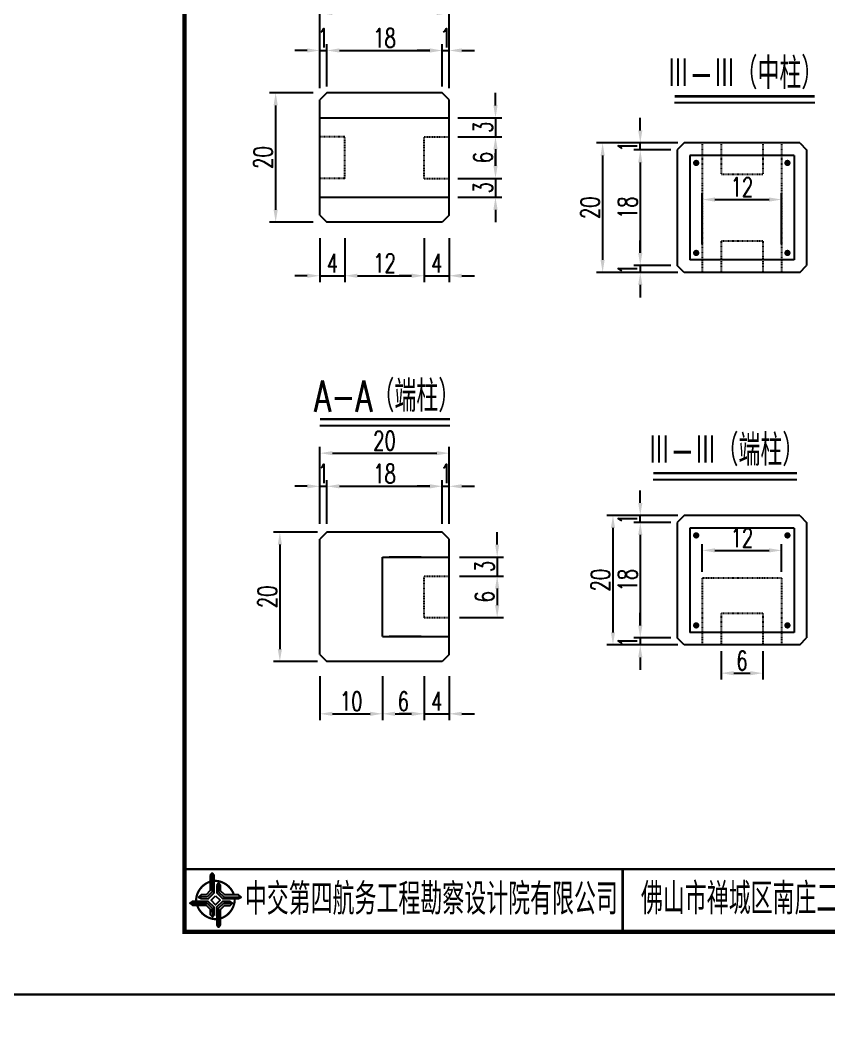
# Model space of a CAD drawing. Header units: millimetres. Extents: x -51 to 12129, y -1309 to -715.
# Drawn here: x 8773.5 to 8902.5, y -1016.5 to -856.3 of the extents above; entities that cross this region are included whole.
import ezdxf
from ezdxf.enums import TextEntityAlignment as Align

# ---------------------------------------------------------------- set-up
doc = ezdxf.new("R2010")
doc.units = ezdxf.units.MM
doc.header["$LTSCALE"] = 0.25
doc.linetypes.add('DASHED2', pattern=[0.375, 0.25, -0.125])
for name, color, linetype in [('10', 1, 'Continuous'), ('图框', 7, 'Continuous'), ('文字', 7, 'Continuous'), ('标注', 4, 'Continuous'), ('钢筋', 6, 'Continuous')]:
    doc.layers.add(name, color=color, linetype=linetype)
doc.styles.get("Standard").update_dxf_attribs({"font": 'simplex1.shx', "width": 0.7, "bigfont": 'hztxt.shx'})
doc.dimstyles.new('比例：1：10', dxfattribs={"dimscale": 0, "dimtxt": 3, "dimasz": 2, "dimexe": 1, "dimexo": 1, "dimgap": 0.5, "dimtad": 1, "dimdec": 1, "dimzin": 9, "dimdsep": 46, "dimtxsty": 'Standard', "dimcen": 0.5, "dimclrd": 256, "dimclre": 256, "dimclrt": 256, "dimadec": 1, "dimazin": 2, "dimtfac": 1, "dimtdec": 1, "dimtix": 1, "dimtmove": 2, "dimatfit": 3, "dimfxl": 0, "dimtolj": 1, "dimtzin": 0, "dimlwd": -1, "dimlwe": -1, "dimarcsym": 0})

# ---------------------------------------------------------------- blocks, each defined once
blk = doc.blocks.new('*D627')
at = {"layer": 'Defpoints', "color": 0}
for p in [(9053.04, -788.21), (8388.88, -870.21), (9037.91, -870.21)]:
    blk.add_point(p, dxfattribs=at)
at = {"layer": '标注'}
for p, q in [((9043.91, -788.21), (9036.91, -788.21)), ((9037.91, -790.21), (9037.91, -868.21)), ((9031.91, -870.21), (9038.91, -870.21))]:
    blk.add_line(p, q, dxfattribs=at)
for points in [[(9037.58, -790.21), (9038.24, -790.21), (9037.91, -788.21)], [(9037.58, -868.21), (9038.24, -868.21), (9037.91, -870.21)]]:
    blk.add_solid(points, dxfattribs=at)
at = {"layer": '标注', "insert": (9035.91, -829.21), "char_height": 3, "attachment_point": 5, "rotation": 90}
blk.add_mtext('\\A1;82', dxfattribs=at)
blk = doc.blocks.new('*D628')
at = {"layer": 'Defpoints', "color": 0}
for p in [(9053.04, -870.21), (8388.88, -888.21), (9037.91, -888.21)]:
    blk.add_point(p, dxfattribs=at)
at = {"layer": '标注'}
for p, q in [((9043.91, -870.21), (9036.91, -870.21)), ((9037.91, -872.21), (9037.91, -886.21)), ((9031.91, -888.21), (9038.91, -888.21))]:
    blk.add_line(p, q, dxfattribs=at)
for points in [[(9037.58, -872.21), (9038.24, -872.21), (9037.91, -870.21)], [(9037.58, -886.21), (9038.24, -886.21), (9037.91, -888.21)]]:
    blk.add_solid(points, dxfattribs=at)
at = {"layer": '标注', "insert": (9035.91, -879.21), "char_height": 3, "attachment_point": 5, "rotation": 90}
blk.add_mtext('\\A1;18', dxfattribs=at)
blk = doc.blocks.new('*D635')
at = {"layer": 'Defpoints', "color": 0}
for p in [(9119.88, -912.96), (8455.72, -914.96), (9138.76, -914.96)]:
    blk.add_point(p, dxfattribs=at)
at = {"layer": '标注'}
for p, q in [((9138.76, -910.96), (9138.76, -908.96)), ((9132.76, -912.96), (9139.76, -912.96)), ((9138.76, -912.96), (9138.76, -914.96)), ((9132.76, -914.96), (9139.76, -914.96)), ((9138.76, -916.96), (9138.76, -918.96))]:
    blk.add_line(p, q, dxfattribs=at)
for points in [[(9138.42, -910.96), (9139.09, -910.96), (9138.76, -912.96)], [(9138.42, -916.96), (9139.09, -916.96), (9138.76, -914.96)]]:
    blk.add_solid(points, dxfattribs=at)
at = {"layer": '标注', "insert": (9136.76, -913.96), "char_height": 3, "attachment_point": 5, "rotation": 90}
blk.add_mtext('\\A1;2', dxfattribs=at)
blk = doc.blocks.new('*D651')
at = {"layer": 'Defpoints', "color": 0}
for p in [(8840.87, -861.1), (8822.45, -867.85), (8840.87, -867.85)]:
    blk.add_point(p, dxfattribs=at)
at = {"layer": '标注'}
for p, q in [((8822.45, -866.85), (8822.45, -860.1)), ((8840.87, -866.85), (8840.87, -860.1)), ((8824.45, -861.1), (8838.87, -861.1))]:
    blk.add_line(p, q, dxfattribs=at)
for points in [[(8824.45, -860.76), (8824.45, -861.43), (8822.45, -861.1)], [(8838.87, -860.76), (8838.87, -861.43), (8840.87, -861.1)]]:
    blk.add_solid(points, dxfattribs=at)
at = {"layer": '标注', "insert": (8831.66, -859.1), "char_height": 3, "attachment_point": 5}
blk.add_mtext('\\A1;18', dxfattribs=at)
blk = doc.blocks.new('*D652')
at = {"layer": 'Defpoints', "color": 0}
for p in [(8822.45, -861.1), (8822.45, -867.85), (8821.34, -868.96)]:
    blk.add_point(p, dxfattribs=at)
at = {"layer": '标注'}
for p, q in [((8821.34, -867.1), (8821.34, -860.1)), ((8822.45, -866.85), (8822.45, -860.1)), ((8819.34, -861.1), (8817.34, -861.1)), ((8821.34, -861.1), (8822.45, -861.1)), ((8824.45, -861.1), (8826.45, -861.1))]:
    blk.add_line(p, q, dxfattribs=at)
for points in [[(8819.34, -860.76), (8819.34, -861.43), (8821.34, -861.1)], [(8824.45, -860.76), (8824.45, -861.43), (8822.45, -861.1)]]:
    blk.add_solid(points, dxfattribs=at)
at = {"layer": '标注', "insert": (8821.9, -859.1), "char_height": 3, "attachment_point": 5}
blk.add_mtext('\\A1;1', dxfattribs=at)
blk = doc.blocks.new('*D653')
at = {"layer": 'Defpoints', "color": 0}
for p in [(8841.98, -861.1), (8840.87, -867.85), (8841.98, -868.96)]:
    blk.add_point(p, dxfattribs=at)
at = {"layer": '标注'}
for p, q in [((8840.87, -866.85), (8840.87, -860.1)), ((8841.98, -867.1), (8841.98, -860.1)), ((8838.87, -861.1), (8836.87, -861.1)), ((8840.87, -861.1), (8841.98, -861.1)), ((8843.98, -861.1), (8845.98, -861.1))]:
    blk.add_line(p, q, dxfattribs=at)
for points in [[(8838.87, -860.76), (8838.87, -861.43), (8840.87, -861.1)], [(8843.98, -860.76), (8843.98, -861.43), (8841.98, -861.1)]]:
    blk.add_solid(points, dxfattribs=at)
at = {"layer": '标注', "insert": (8841.43, -859.1), "char_height": 3, "attachment_point": 5}
blk.add_mtext('\\A1;1', dxfattribs=at)
blk = doc.blocks.new('*D585')
at = {"layer": 'Defpoints', "color": 0}
for p in [(8841.98, -855.12), (8821.34, -868.96), (8841.98, -868.96)]:
    blk.add_point(p, dxfattribs=at)
at = {"layer": '标注'}
for p, q in [((8821.34, -861.12), (8821.34, -854.12)), ((8823.34, -855.12), (8839.98, -855.12)), ((8841.98, -861.12), (8841.98, -854.12))]:
    blk.add_line(p, q, dxfattribs=at)
for points in [[(8823.34, -854.79), (8823.34, -855.45), (8821.34, -855.12)], [(8839.98, -854.79), (8839.98, -855.45), (8841.98, -855.12)]]:
    blk.add_solid(points, dxfattribs=at)
at = {"layer": '标注', "insert": (8831.66, -853.12), "char_height": 3, "attachment_point": 5}
blk.add_mtext('\\A1;20', dxfattribs=at)
blk = doc.blocks.new('*D654')
at = {"layer": 'Defpoints', "color": 0}
for p in [(8822.45, -867.85), (8814.29, -888.49), (8822.45, -888.49)]:
    blk.add_point(p, dxfattribs=at)
at = {"layer": '标注'}
for p, q in [((8820.29, -867.85), (8813.29, -867.85)), ((8814.29, -869.85), (8814.29, -886.49)), ((8820.29, -888.49), (8813.29, -888.49))]:
    blk.add_line(p, q, dxfattribs=at)
for points in [[(8813.96, -869.85), (8814.63, -869.85), (8814.29, -867.85)], [(8813.96, -886.49), (8814.63, -886.49), (8814.29, -888.49)]]:
    blk.add_solid(points, dxfattribs=at)
at = {"layer": '标注', "insert": (8812.29, -878.17), "char_height": 3, "attachment_point": 5, "rotation": 90}
blk.add_mtext('\\A1;20', dxfattribs=at)
blk = doc.blocks.new('*D655')
at = {"layer": 'Defpoints', "color": 0}
for p in [(8838.44, -871.85), (8838.44, -874.85), (8849.35, -874.85)]:
    blk.add_point(p, dxfattribs=at)
at = {"layer": '标注'}
for p, q in [((8849.35, -869.85), (8849.35, -867.85)), ((8843.35, -871.85), (8850.35, -871.85)), ((8849.35, -871.85), (8849.35, -874.85)), ((8843.35, -874.85), (8850.35, -874.85)), ((8849.35, -876.85), (8849.35, -878.85))]:
    blk.add_line(p, q, dxfattribs=at)
for points in [[(8849.02, -869.85), (8849.69, -869.85), (8849.35, -871.85)], [(8849.02, -876.85), (8849.69, -876.85), (8849.35, -874.85)]]:
    blk.add_solid(points, dxfattribs=at)
at = {"layer": '标注', "insert": (8847.35, -873.35), "char_height": 3, "attachment_point": 5, "rotation": 90}
blk.add_mtext('\\A1;3', dxfattribs=at)
blk = doc.blocks.new('*D656')
at = {"layer": 'Defpoints', "color": 0}
for p in [(8840.81, -874.85), (8840.81, -881.49), (8849.35, -881.49)]:
    blk.add_point(p, dxfattribs=at)
at = {"layer": '标注'}
for p, q in [((8843.35, -874.85), (8850.35, -874.85)), ((8849.35, -876.85), (8849.35, -879.49)), ((8843.35, -881.49), (8850.35, -881.49))]:
    blk.add_line(p, q, dxfattribs=at)
for points in [[(8849.02, -876.85), (8849.69, -876.85), (8849.35, -874.85)], [(8849.02, -879.49), (8849.69, -879.49), (8849.35, -881.49)]]:
    blk.add_solid(points, dxfattribs=at)
at = {"layer": '标注', "insert": (8847.35, -878.17), "char_height": 3, "attachment_point": 5, "rotation": 90}
blk.add_mtext('\\A1;6', dxfattribs=at)
blk = doc.blocks.new('*D657')
at = {"layer": 'Defpoints', "color": 0}
for p in [(8839.98, -881.49), (8839.98, -884.49), (8849.35, -884.49)]:
    blk.add_point(p, dxfattribs=at)
at = {"layer": '标注'}
for p, q in [((8849.35, -879.49), (8849.35, -877.49)), ((8843.35, -881.49), (8850.35, -881.49)), ((8849.35, -881.49), (8849.35, -884.49)), ((8843.35, -884.49), (8850.35, -884.49)), ((8849.35, -886.49), (8849.35, -888.49))]:
    blk.add_line(p, q, dxfattribs=at)
for points in [[(8849.02, -879.49), (8849.69, -879.49), (8849.35, -881.49)], [(8849.02, -886.49), (8849.69, -886.49), (8849.35, -884.49)]]:
    blk.add_solid(points, dxfattribs=at)
at = {"layer": '标注', "insert": (8847.35, -882.99), "char_height": 3, "attachment_point": 5, "rotation": 90}
blk.add_mtext('\\A1;3', dxfattribs=at)
blk = doc.blocks.new('*D658')
at = {"layer": 'Defpoints', "color": 0}
for p in [(8825.34, -881.49), (8821.34, -887.38), (8825.34, -897.02)]:
    blk.add_point(p, dxfattribs=at)
at = {"layer": '标注'}
for p, q in [((8821.34, -891.02), (8821.34, -898.02)), ((8825.34, -891.02), (8825.34, -898.02)), ((8819.34, -897.02), (8817.34, -897.02)), ((8821.34, -897.02), (8825.34, -897.02)), ((8827.34, -897.02), (8829.34, -897.02))]:
    blk.add_line(p, q, dxfattribs=at)
for points in [[(8819.34, -896.68), (8819.34, -897.35), (8821.34, -897.02)], [(8827.34, -896.68), (8827.34, -897.35), (8825.34, -897.02)]]:
    blk.add_solid(points, dxfattribs=at)
at = {"layer": '标注', "insert": (8823.34, -895.02), "char_height": 3, "attachment_point": 5}
blk.add_mtext('\\A1;4', dxfattribs=at)
blk = doc.blocks.new('*D659')
at = {"layer": 'Defpoints', "color": 0}
for p in [(8825.34, -881.49), (8837.98, -881.49), (8837.98, -897.02)]:
    blk.add_point(p, dxfattribs=at)
at = {"layer": '标注'}
for p, q in [((8825.34, -891.02), (8825.34, -898.02)), ((8837.98, -891.02), (8837.98, -898.02)), ((8827.34, -897.02), (8835.98, -897.02))]:
    blk.add_line(p, q, dxfattribs=at)
for points in [[(8827.34, -896.68), (8827.34, -897.35), (8825.34, -897.02)], [(8835.98, -896.68), (8835.98, -897.35), (8837.98, -897.02)]]:
    blk.add_solid(points, dxfattribs=at)
at = {"layer": '标注', "insert": (8831.66, -895.02), "char_height": 3, "attachment_point": 5}
blk.add_mtext('\\A1;12', dxfattribs=at)
blk = doc.blocks.new('*D660')
at = {"layer": 'Defpoints', "color": 0}
for p in [(8837.98, -881.49), (8841.98, -881.49), (8841.98, -897.02)]:
    blk.add_point(p, dxfattribs=at)
at = {"layer": '标注'}
for p, q in [((8837.98, -891.02), (8837.98, -898.02)), ((8841.98, -891.02), (8841.98, -898.02)), ((8835.98, -897.02), (8833.98, -897.02)), ((8837.98, -897.02), (8841.98, -897.02)), ((8843.98, -897.02), (8845.98, -897.02))]:
    blk.add_line(p, q, dxfattribs=at)
for points in [[(8835.98, -896.68), (8835.98, -897.35), (8837.98, -897.02)], [(8843.98, -896.68), (8843.98, -897.35), (8841.98, -897.02)]]:
    blk.add_solid(points, dxfattribs=at)
at = {"layer": '标注', "insert": (8839.98, -895.02), "char_height": 3, "attachment_point": 5}
blk.add_mtext('\\A1;4', dxfattribs=at)
blk = doc.blocks.new('*D661')
at = {"layer": 'Defpoints', "color": 0}
for p in [(8885.34, -875.85), (8866.44, -896.49), (8885.34, -896.49)]:
    blk.add_point(p, dxfattribs=at)
at = {"layer": '标注'}
for p, q in [((8872.44, -875.85), (8865.44, -875.85)), ((8866.44, -877.85), (8866.44, -894.49)), ((8872.44, -896.49), (8865.44, -896.49))]:
    blk.add_line(p, q, dxfattribs=at)
for points in [[(8866.11, -877.85), (8866.77, -877.85), (8866.44, -875.85)], [(8866.11, -894.49), (8866.77, -894.49), (8866.44, -896.49)]]:
    blk.add_solid(points, dxfattribs=at)
at = {"layer": '标注', "insert": (8864.44, -886.17), "char_height": 3, "attachment_point": 5, "rotation": 90}
blk.add_mtext('\\A1;20', dxfattribs=at)
blk = doc.blocks.new('*D662')
at = {"layer": 'Defpoints', "color": 0}
for p in [(8872.44, -875.85), (8879.45, -875.85), (8878.34, -876.96)]:
    blk.add_point(p, dxfattribs=at)
at = {"layer": '标注'}
for p, q in [((8872.44, -873.85), (8872.44, -871.85)), ((8878.44, -875.85), (8871.44, -875.85)), ((8872.44, -876.96), (8872.44, -875.85)), ((8877.34, -876.96), (8871.44, -876.96)), ((8872.44, -878.96), (8872.44, -880.96))]:
    blk.add_line(p, q, dxfattribs=at)
for points in [[(8872.11, -873.85), (8872.78, -873.85), (8872.44, -875.85)], [(8872.11, -878.96), (8872.78, -878.96), (8872.44, -876.96)]]:
    blk.add_solid(points, dxfattribs=at)
at = {"layer": '标注', "insert": (8870.44, -876.4), "char_height": 3, "attachment_point": 5, "rotation": 90}
blk.add_mtext('\\A1;1', dxfattribs=at)
blk = doc.blocks.new('*D663')
at = {"layer": 'Defpoints', "color": 0}
for p in [(8878.34, -876.96), (8872.44, -895.38), (8878.34, -895.38)]:
    blk.add_point(p, dxfattribs=at)
at = {"layer": '标注'}
for p, q in [((8877.34, -876.96), (8871.44, -876.96)), ((8872.44, -878.96), (8872.44, -893.38)), ((8877.34, -895.38), (8871.44, -895.38))]:
    blk.add_line(p, q, dxfattribs=at)
for points in [[(8872.11, -878.96), (8872.78, -878.96), (8872.44, -876.96)], [(8872.11, -893.38), (8872.78, -893.38), (8872.44, -895.38)]]:
    blk.add_solid(points, dxfattribs=at)
at = {"layer": '标注', "insert": (8870.44, -886.17), "char_height": 3, "attachment_point": 5, "rotation": 90}
blk.add_mtext('\\A1;18', dxfattribs=at)
blk = doc.blocks.new('*D664')
at = {"layer": 'Defpoints', "color": 0}
for p in [(8878.34, -895.38), (8872.44, -896.49), (8879.45, -896.49)]:
    blk.add_point(p, dxfattribs=at)
at = {"layer": '标注'}
for p, q in [((8872.44, -893.38), (8872.44, -891.38)), ((8877.34, -895.38), (8871.44, -895.38)), ((8872.44, -895.38), (8872.44, -896.49)), ((8878.44, -896.49), (8871.44, -896.49)), ((8872.44, -898.49), (8872.44, -900.49))]:
    blk.add_line(p, q, dxfattribs=at)
for points in [[(8872.11, -893.38), (8872.78, -893.38), (8872.44, -895.38)], [(8872.11, -898.49), (8872.78, -898.49), (8872.44, -896.49)]]:
    blk.add_solid(points, dxfattribs=at)
at = {"layer": '标注', "insert": (8870.44, -895.93), "char_height": 3, "attachment_point": 5, "rotation": 90}
blk.add_mtext('\\A1;1', dxfattribs=at)
blk = doc.blocks.new('*D665')
at = {"layer": 'Defpoints', "color": 0}
for p in [(8840.87, -930.59), (8822.45, -937.9), (8840.87, -937.9)]:
    blk.add_point(p, dxfattribs=at)
at = {"layer": '标注'}
for p, q in [((8822.45, -936.59), (8822.45, -929.59)), ((8824.45, -930.59), (8838.87, -930.59)), ((8840.87, -936.59), (8840.87, -929.59))]:
    blk.add_line(p, q, dxfattribs=at)
for points in [[(8824.45, -930.26), (8824.45, -930.93), (8822.45, -930.59)], [(8838.87, -930.26), (8838.87, -930.93), (8840.87, -930.59)]]:
    blk.add_solid(points, dxfattribs=at)
at = {"layer": '标注', "insert": (8831.66, -928.59), "char_height": 3, "attachment_point": 5}
blk.add_mtext('\\A1;18', dxfattribs=at)
blk = doc.blocks.new('*D666')
at = {"layer": 'Defpoints', "color": 0}
for p in [(8822.45, -930.59), (8822.45, -937.9), (8821.34, -939.01)]:
    blk.add_point(p, dxfattribs=at)
at = {"layer": '标注'}
for p, q in [((8819.34, -930.59), (8817.34, -930.59)), ((8821.34, -936.59), (8821.34, -929.59)), ((8821.34, -930.59), (8822.45, -930.59)), ((8822.45, -936.59), (8822.45, -929.59)), ((8824.45, -930.59), (8826.45, -930.59))]:
    blk.add_line(p, q, dxfattribs=at)
for points in [[(8819.34, -930.26), (8819.34, -930.93), (8821.34, -930.59)], [(8824.45, -930.26), (8824.45, -930.93), (8822.45, -930.59)]]:
    blk.add_solid(points, dxfattribs=at)
at = {"layer": '标注', "insert": (8821.9, -928.59), "char_height": 3, "attachment_point": 5}
blk.add_mtext('\\A1;1', dxfattribs=at)
blk = doc.blocks.new('*D667')
at = {"layer": 'Defpoints', "color": 0}
for p in [(8841.98, -930.59), (8840.87, -937.9), (8841.98, -939.01)]:
    blk.add_point(p, dxfattribs=at)
at = {"layer": '标注'}
for p, q in [((8838.87, -930.59), (8836.87, -930.59)), ((8840.87, -936.59), (8840.87, -929.59)), ((8840.87, -930.59), (8841.98, -930.59)), ((8841.98, -936.59), (8841.98, -929.59)), ((8843.98, -930.59), (8845.98, -930.59))]:
    blk.add_line(p, q, dxfattribs=at)
for points in [[(8838.87, -930.26), (8838.87, -930.93), (8840.87, -930.59)], [(8843.98, -930.26), (8843.98, -930.93), (8841.98, -930.59)]]:
    blk.add_solid(points, dxfattribs=at)
at = {"layer": '标注', "insert": (8841.43, -928.59), "char_height": 3, "attachment_point": 5}
blk.add_mtext('\\A1;1', dxfattribs=at)
blk = doc.blocks.new('*D586')
at = {"layer": 'Defpoints', "color": 0}
for p in [(8841.98, -925.31), (8821.34, -939.01), (8841.98, -939.01)]:
    blk.add_point(p, dxfattribs=at)
at = {"layer": '标注'}
for p, q in [((8821.34, -931.31), (8821.34, -924.31)), ((8841.98, -931.31), (8841.98, -924.31)), ((8823.34, -925.31), (8839.98, -925.31))]:
    blk.add_line(p, q, dxfattribs=at)
for points in [[(8823.34, -924.98), (8823.34, -925.64), (8821.34, -925.31)], [(8839.98, -924.98), (8839.98, -925.64), (8841.98, -925.31)]]:
    blk.add_solid(points, dxfattribs=at)
at = {"layer": '标注', "insert": (8831.66, -923.31), "char_height": 3, "attachment_point": 5}
blk.add_mtext('\\A1;20', dxfattribs=at)
blk = doc.blocks.new('*D668')
at = {"layer": 'Defpoints', "color": 0}
for p in [(8827.59, -937.9), (8814.96, -958.54), (8827.59, -958.54)]:
    blk.add_point(p, dxfattribs=at)
at = {"layer": '标注'}
for p, q in [((8820.96, -937.9), (8813.96, -937.9)), ((8814.96, -939.9), (8814.96, -956.54)), ((8820.96, -958.54), (8813.96, -958.54))]:
    blk.add_line(p, q, dxfattribs=at)
for points in [[(8814.63, -939.9), (8815.3, -939.9), (8814.96, -937.9)], [(8814.63, -956.54), (8815.3, -956.54), (8814.96, -958.54)]]:
    blk.add_solid(points, dxfattribs=at)
at = {"layer": '标注', "insert": (8812.96, -948.22), "char_height": 3, "attachment_point": 5, "rotation": 90}
blk.add_mtext('\\A1;20', dxfattribs=at)
blk = doc.blocks.new('*D669')
at = {"layer": 'Defpoints', "color": 0}
for p in [(8839.08, -941.9), (8839.08, -944.9), (8849.62, -944.9)]:
    blk.add_point(p, dxfattribs=at)
at = {"layer": '标注'}
for p, q in [((8849.62, -939.9), (8849.62, -937.9)), ((8843.62, -941.9), (8850.62, -941.9)), ((8849.62, -941.9), (8849.62, -944.9)), ((8843.62, -944.9), (8850.62, -944.9)), ((8849.62, -946.9), (8849.62, -948.9))]:
    blk.add_line(p, q, dxfattribs=at)
for points in [[(8849.29, -939.9), (8849.95, -939.9), (8849.62, -941.9)], [(8849.29, -946.9), (8849.95, -946.9), (8849.62, -944.9)]]:
    blk.add_solid(points, dxfattribs=at)
at = {"layer": '标注', "insert": (8847.62, -943.4), "char_height": 3, "attachment_point": 5, "rotation": 90}
blk.add_mtext('\\A1;3', dxfattribs=at)
blk = doc.blocks.new('*D670')
at = {"layer": 'Defpoints', "color": 0}
for p in [(8839.98, -944.9), (8839.98, -951.54), (8849.62, -951.54)]:
    blk.add_point(p, dxfattribs=at)
at = {"layer": '标注'}
for p, q in [((8843.62, -944.9), (8850.62, -944.9)), ((8849.62, -946.9), (8849.62, -949.54)), ((8843.62, -951.54), (8850.62, -951.54))]:
    blk.add_line(p, q, dxfattribs=at)
for points in [[(8849.29, -946.9), (8849.95, -946.9), (8849.62, -944.9)], [(8849.29, -949.54), (8849.95, -949.54), (8849.62, -951.54)]]:
    blk.add_solid(points, dxfattribs=at)
at = {"layer": '标注', "insert": (8847.62, -948.22), "char_height": 3, "attachment_point": 5, "rotation": 90}
blk.add_mtext('\\A1;6', dxfattribs=at)
blk = doc.blocks.new('*D671')
at = {"layer": 'Defpoints', "color": 0}
for p in [(8831.34, -954.54), (8821.34, -957.43), (8831.34, -966.87)]:
    blk.add_point(p, dxfattribs=at)
at = {"layer": '标注'}
for p, q in [((8821.34, -960.87), (8821.34, -967.87)), ((8831.34, -960.87), (8831.34, -967.87)), ((8823.34, -966.87), (8829.34, -966.87))]:
    blk.add_line(p, q, dxfattribs=at)
for points in [[(8823.34, -966.54), (8823.34, -967.21), (8821.34, -966.87)], [(8829.34, -966.54), (8829.34, -967.21), (8831.34, -966.87)]]:
    blk.add_solid(points, dxfattribs=at)
at = {"layer": '标注', "insert": (8826.34, -964.87), "char_height": 3, "attachment_point": 5}
blk.add_mtext('\\A1;10', dxfattribs=at)
blk = doc.blocks.new('*D672')
at = {"layer": 'Defpoints', "color": 0}
for p in [(8837.98, -951.54), (8831.34, -954.54), (8837.98, -966.87)]:
    blk.add_point(p, dxfattribs=at)
at = {"layer": '标注'}
for p, q in [((8831.34, -960.87), (8831.34, -967.87)), ((8837.98, -960.87), (8837.98, -967.87)), ((8833.34, -966.87), (8835.98, -966.87))]:
    blk.add_line(p, q, dxfattribs=at)
for points in [[(8833.34, -966.54), (8833.34, -967.21), (8831.34, -966.87)], [(8835.98, -966.54), (8835.98, -967.21), (8837.98, -966.87)]]:
    blk.add_solid(points, dxfattribs=at)
at = {"layer": '标注', "insert": (8834.66, -964.87), "char_height": 3, "attachment_point": 5}
blk.add_mtext('\\A1;6', dxfattribs=at)
blk = doc.blocks.new('*D673')
at = {"layer": 'Defpoints', "color": 0}
for p in [(8837.98, -951.54), (8841.98, -951.54), (8841.98, -966.87)]:
    blk.add_point(p, dxfattribs=at)
at = {"layer": '标注'}
for p, q in [((8837.98, -960.87), (8837.98, -967.87)), ((8841.98, -960.87), (8841.98, -967.87)), ((8835.98, -966.87), (8833.98, -966.87)), ((8837.98, -966.87), (8841.98, -966.87)), ((8843.98, -966.87), (8845.98, -966.87))]:
    blk.add_line(p, q, dxfattribs=at)
for points in [[(8835.98, -966.54), (8835.98, -967.21), (8837.98, -966.87)], [(8843.98, -966.54), (8843.98, -967.21), (8841.98, -966.87)]]:
    blk.add_solid(points, dxfattribs=at)
at = {"layer": '标注', "insert": (8839.98, -964.87), "char_height": 3, "attachment_point": 5}
blk.add_mtext('\\A1;4', dxfattribs=at)
blk = doc.blocks.new('*D587')
at = {"layer": 'Defpoints', "color": 0}
for p in [(8885.34, -935.24), (8868.09, -955.88), (8885.34, -955.88)]:
    blk.add_point(p, dxfattribs=at)
at = {"layer": '标注'}
for p, q in [((8874.09, -935.24), (8867.09, -935.24)), ((8868.09, -937.24), (8868.09, -953.88)), ((8874.09, -955.88), (8867.09, -955.88))]:
    blk.add_line(p, q, dxfattribs=at)
for points in [[(8867.76, -937.24), (8868.42, -937.24), (8868.09, -935.24)], [(8867.76, -953.88), (8868.42, -953.88), (8868.09, -955.88)]]:
    blk.add_solid(points, dxfattribs=at)
at = {"layer": '标注', "insert": (8866.09, -945.56), "char_height": 3, "attachment_point": 5, "rotation": 90}
blk.add_mtext('\\A1;20', dxfattribs=at)
blk = doc.blocks.new('*D588')
at = {"layer": 'Defpoints', "color": 0}
for p in [(8872.44, -935.24), (8879.45, -935.24), (8878.34, -936.35)]:
    blk.add_point(p, dxfattribs=at)
at = {"layer": '标注'}
for p, q in [((8872.44, -933.24), (8872.44, -931.24)), ((8878.44, -935.24), (8871.44, -935.24)), ((8872.44, -936.35), (8872.44, -935.24)), ((8877.34, -936.35), (8871.44, -936.35)), ((8872.44, -938.35), (8872.44, -940.35))]:
    blk.add_line(p, q, dxfattribs=at)
for points in [[(8872.11, -933.24), (8872.78, -933.24), (8872.44, -935.24)], [(8872.11, -938.35), (8872.78, -938.35), (8872.44, -936.35)]]:
    blk.add_solid(points, dxfattribs=at)
at = {"layer": '标注', "insert": (8870.44, -935.8), "char_height": 3, "attachment_point": 5, "rotation": 90}
blk.add_mtext('\\A1;1', dxfattribs=at)
blk = doc.blocks.new('*D589')
at = {"layer": 'Defpoints', "color": 0}
for p in [(8878.34, -936.35), (8872.44, -954.78), (8878.34, -954.78)]:
    blk.add_point(p, dxfattribs=at)
at = {"layer": '标注'}
for p, q in [((8877.34, -936.35), (8871.44, -936.35)), ((8872.44, -938.35), (8872.44, -952.78)), ((8877.34, -954.78), (8871.44, -954.78))]:
    blk.add_line(p, q, dxfattribs=at)
for points in [[(8872.11, -938.35), (8872.78, -938.35), (8872.44, -936.35)], [(8872.11, -952.78), (8872.78, -952.78), (8872.44, -954.78)]]:
    blk.add_solid(points, dxfattribs=at)
at = {"layer": '标注', "insert": (8870.44, -945.56), "char_height": 3, "attachment_point": 5, "rotation": 90}
blk.add_mtext('\\A1;18', dxfattribs=at)
blk = doc.blocks.new('*D590')
at = {"layer": 'Defpoints', "color": 0}
for p in [(8878.34, -954.78), (8872.44, -955.88), (8879.45, -955.88)]:
    blk.add_point(p, dxfattribs=at)
at = {"layer": '标注'}
for p, q in [((8872.44, -952.78), (8872.44, -950.78)), ((8877.34, -954.78), (8871.44, -954.78)), ((8872.44, -954.78), (8872.44, -955.88)), ((8878.44, -955.88), (8871.44, -955.88)), ((8872.44, -957.88), (8872.44, -959.88))]:
    blk.add_line(p, q, dxfattribs=at)
for points in [[(8872.11, -952.78), (8872.78, -952.78), (8872.44, -954.78)], [(8872.11, -957.88), (8872.78, -957.88), (8872.44, -955.88)]]:
    blk.add_solid(points, dxfattribs=at)
at = {"layer": '标注', "insert": (8870.44, -955.33), "char_height": 3, "attachment_point": 5, "rotation": 90}
blk.add_mtext('\\A1;1', dxfattribs=at)
blk = doc.blocks.new('*D674')
at = {"layer": 'Defpoints', "color": 0}
for p in [(8885.34, -955.88), (8891.98, -955.88), (8891.98, -960.39)]:
    blk.add_point(p, dxfattribs=at)
at = {"layer": '标注'}
for p, q in [((8885.34, -956.88), (8885.34, -961.39)), ((8891.98, -956.88), (8891.98, -961.39)), ((8887.34, -960.39), (8889.98, -960.39))]:
    blk.add_line(p, q, dxfattribs=at)
for points in [[(8887.34, -960.06), (8887.34, -960.73), (8885.34, -960.39)], [(8889.98, -960.06), (8889.98, -960.73), (8891.98, -960.39)]]:
    blk.add_solid(points, dxfattribs=at)
at = {"layer": '标注', "insert": (8888.66, -958.39), "char_height": 3, "attachment_point": 5}
blk.add_mtext('\\A1;6', dxfattribs=at)
blk = doc.blocks.new('*D675')
at = {"layer": 'Defpoints', "color": 0}
for p in [(8894.98, -940.81), (8882.34, -945.24), (8894.98, -945.24)]:
    blk.add_point(p, dxfattribs=at)
at = {"layer": '标注'}
for p, q in [((8882.34, -944.24), (8882.34, -939.81)), ((8894.98, -944.24), (8894.98, -939.81)), ((8884.34, -940.81), (8892.98, -940.81))]:
    blk.add_line(p, q, dxfattribs=at)
for points in [[(8884.34, -940.48), (8884.34, -941.15), (8882.34, -940.81)], [(8892.98, -940.48), (8892.98, -941.15), (8894.98, -940.81)]]:
    blk.add_solid(points, dxfattribs=at)
at = {"layer": '标注', "insert": (8888.66, -938.81), "char_height": 3, "attachment_point": 5}
blk.add_mtext('\\A1;12', dxfattribs=at)
blk = doc.blocks.new('*D676')
at = {"layer": 'Defpoints', "color": 0}
for p in [(8894.98, -884.87), (8882.34, -891.99), (8894.98, -891.99)]:
    blk.add_point(p, dxfattribs=at)
at = {"layer": '标注'}
for p, q in [((8882.34, -890.87), (8882.34, -883.87)), ((8894.98, -890.87), (8894.98, -883.87)), ((8884.34, -884.87), (8892.98, -884.87))]:
    blk.add_line(p, q, dxfattribs=at)
for points in [[(8884.34, -884.53), (8884.34, -885.2), (8882.34, -884.87)], [(8892.98, -884.53), (8892.98, -885.2), (8894.98, -884.87)]]:
    blk.add_solid(points, dxfattribs=at)
at = {"layer": '标注', "insert": (8888.66, -882.87), "char_height": 3, "attachment_point": 5}
blk.add_mtext('\\A1;12', dxfattribs=at)
blk = doc.blocks.new('*D770')
at = {"layer": 'Defpoints', "color": 0}
for p in [(9246.97, -960.17), (8569.8, -962.17), (8573.63, -962.17)]:
    blk.add_point(p, dxfattribs=at)
at = {"layer": '标注'}
for p, q in [((8569.8, -958.17), (8569.8, -956.17)), ((8575.8, -960.17), (8568.8, -960.17)), ((8569.8, -960.17), (8569.8, -962.17)), ((8572.63, -962.17), (8568.8, -962.17)), ((8569.8, -964.17), (8569.8, -966.17))]:
    blk.add_line(p, q, dxfattribs=at)
for points in [[(8569.46, -958.17), (8570.13, -958.17), (8569.8, -960.17)], [(8569.46, -964.17), (8570.13, -964.17), (8569.8, -962.17)]]:
    blk.add_solid(points, dxfattribs=at)
at = {"layer": '标注', "insert": (8567.8, -961.17), "char_height": 3, "attachment_point": 5, "rotation": 90}
blk.add_mtext('\\A1;2', dxfattribs=at)
blk = doc.blocks.new('*D771')
at = {"layer": 'Defpoints', "color": 0}
for p in [(9246.97, -962.17), (8569.8, -965.17), (8573.63, -965.17)]:
    blk.add_point(p, dxfattribs=at)
at = {"layer": '标注'}
for p, q in [((8569.8, -960.17), (8569.8, -958.17)), ((8575.8, -962.17), (8568.8, -962.17)), ((8569.8, -962.17), (8569.8, -965.17)), ((8572.63, -965.17), (8568.8, -965.17)), ((8569.8, -967.17), (8569.8, -969.17))]:
    blk.add_line(p, q, dxfattribs=at)
for points in [[(8569.46, -960.17), (8570.13, -960.17), (8569.8, -962.17)], [(8569.46, -967.17), (8570.13, -967.17), (8569.8, -965.17)]]:
    blk.add_solid(points, dxfattribs=at)
at = {"layer": '标注', "insert": (8567.8, -963.67), "char_height": 3, "attachment_point": 5, "rotation": 90}
blk.add_mtext('\\A1;3', dxfattribs=at)
blk = doc.blocks.new('*D772')
at = {"layer": 'Defpoints', "color": 0}
for p in [(9246.97, -965.17), (8569.8, -970.17), (8573.63, -970.17)]:
    blk.add_point(p, dxfattribs=at)
at = {"layer": '标注'}
for p, q in [((8575.8, -965.17), (8568.8, -965.17)), ((8569.8, -967.17), (8569.8, -968.17)), ((8572.63, -970.17), (8568.8, -970.17))]:
    blk.add_line(p, q, dxfattribs=at)
for points in [[(8569.46, -967.17), (8570.13, -967.17), (8569.8, -965.17)], [(8569.46, -968.17), (8570.13, -968.17), (8569.8, -970.17)]]:
    blk.add_solid(points, dxfattribs=at)
at = {"layer": '标注', "insert": (8567.8, -967.67), "char_height": 3, "attachment_point": 5, "rotation": 90}
blk.add_mtext('\\A1;5', dxfattribs=at)
blk = doc.blocks.new('tb')
at = {"lineweight": -3}
h = blk.add_hatch(color=256, dxfattribs=at)
h.paths.add_polyline_path([(-1.23, -0.13), (-3.78, -0.14), (-4.14, -0.41), (-1.4, -0.44), (-0.56, -1.24), (-0.54, -2.62), (-0.27, -2.2), (-0.26, -1.06)])
h.paths.add_polyline_path([(0.13, -1.08), (0.14, -3.86), (0.41, -4.26), (0.44, -1.24), (1.25, -0.43), (2.66, -0.43), (2.26, -0.16), (1.07, -0.15)])
h.paths.add_polyline_path([(1.08, 0.3), (3.62, 0.3), (4.02, 0.56), (1.25, 0.57), (0.43, 1.39), (0.43, 2.8), (0.16, 2.41), (0.15, 1.24)])
h.paths.add_polyline_path([(-0.28, 1.21), (-0.28, 3.99), (-0.56, 4.39), (-0.57, 1.41), (-1.38, 0.6), (-2.74, 0.56), (-2.33, 0.3), (-1.2, 0.29)])
for p, q in [((-0.56, 4.39), (-0.57, 1.41)), ((0.43, 2.8), (0.43, 1.39)), ((-1.38, 0.6), (-2.74, 0.56)), ((-0.57, 1.41), (-1.38, 0.6)), ((0.43, 1.39), (1.25, 0.57)), ((1.25, 0.57), (4.02, 0.56)), ((-4.14, -0.41), (-1.4, -0.44)), ((-1.4, -0.44), (-0.56, -1.24)), ((-0.56, -1.24), (-0.54, -2.62)), ((0.41, -4.26), (0.44, -1.24)), ((0.44, -1.24), (1.25, -0.43)), ((1.25, -0.43), (2.66, -0.43))]:
    blk.add_line(p, q, dxfattribs=at)
at = {"lineweight": -3, "flags": 128}
for points in [[(-0.9, 3.99), (-0.9, 1.58), (-1.53, 0.91), (-2.34, 0.91), (-2.74, 0.56), (-2.33, 0.3), (-1.2, 0.29), (-0.28, 1.21), (-0.28, 3.99), (-0.56, 4.39)], [(3.62, 0.92), (1.43, 0.92), (0.77, 1.54), (0.77, 2.38), (0.43, 2.8), (0.16, 2.41), (0.15, 1.24), (1.08, 0.3), (3.62, 0.3), (4.02, 0.56)], [(-0.04, 0.77), (0.68, 0.04), (-0.04, -0.69), (-0.77, 0.05)], [(-3.73, -0.76), (-1.54, -0.76), (-0.89, -1.39), (-0.89, -2.21), (-0.54, -2.62), (-0.27, -2.2), (-0.26, -1.06), (-1.23, -0.13), (-3.78, -0.14), (-4.14, -0.41)], [(0.75, -3.85), (0.75, -1.43), (1.4, -0.78), (2.26, -0.78), (2.66, -0.43), (2.26, -0.16), (1.07, -0.15), (0.13, -1.08), (0.14, -3.86), (0.41, -4.26)]]:
    blk.add_lwpolyline(points, close=True, dxfattribs=at)
at = {"lineweight": -3, "const_width": 0.35, "flags": 128}
for points in [[(2.88, 0.92, 0.324403), (-0.24, 3.15)], [(-0.9, 3.02, 0.324167), (-3.16, -0.14)], [(0.75, -2.86, 0.325418), (3.02, 0.26)], [(-2.98, -0.76, 0.322976), (0.14, -2.98)]]:
    blk.add_lwpolyline(points, format="xyb", dxfattribs=at)
blk = doc.blocks.new('123')
at = {"layer": '图框', "color": 2}
blk.add_lwpolyline([(369.33, -1011.65), (369.33, -714.65), (-50.67, -714.65), (-50.67, -1011.65)], close=True, dxfattribs=at)

msp = doc.modelspace()

# ---------------------------------------------------------------- linework, layer by layer
for p, q in [((8872.44288, -873.84946), (8872.44288, -871.84946)), ((8849.35211, -886.49211), (8849.35211, -888.49211)), ((8882.34106, -891.98946), (8882.34106, -886.88727)), ((8894.98106, -891.98946), (8894.98106, -886.88727)), ((8872.44288, -898.48946), (8872.44288, -900.48946)), ((8821.34182, -936.50889), (8821.34182, -926.64966)), ((8841.98182, -936.50889), (8841.98182, -926.64966)), ((8821.34182, -936.50889), (8821.34182, -931.0013)), ((8822.45122, -935.39949), (8822.45122, -931.0013)), ((8840.87242, -935.39949), (8840.87242, -931.0013)), ((8841.98182, -936.50889), (8841.98182, -931.0013)), ((8876.95046, -935.24497), (8867.09124, -935.24497)), ((8819.95122, -937.89949), (8816.07323, -937.89949)), ((8837.48182, -941.89949), (8832.37962, -941.89949)), ((8837.48182, -954.53949), (8832.37962, -954.53949)), ((8876.95046, -955.88497), (8867.09124, -955.88497)), ((8819.95122, -958.53949), (8816.07323, -958.53949)), ((8885.34106, -958.38497), (8885.34106, -961.39275)), ((8891.98106, -958.38497), (8891.98106, -961.39275))]:
    msp.add_line(p, q)
at = {"const_width": 0.7}
msp.add_lwpolyline([(9179.75412, -724.65471), (8799.75412, -724.65471), (8799.75412, -1001.65471), (9179.75412, -1001.65471)], close=True, dxfattribs=at)
at = {"const_width": 0.4}
msp.add_lwpolyline([(8799.75412, -991.65471), (9179.75412, -991.65471)], dxfattribs=at)
at = {"layer": '10', "linetype": 'Continuous'}
for p, q in [((8822.45122, -867.85211), (8821.34182, -868.96151)), ((8840.87242, -867.85211), (8822.45122, -867.85211)), ((8841.98182, -868.96151), (8840.87242, -867.85211)), ((8821.34182, -887.38271), (8821.34182, -868.96151)), ((8841.98182, -887.38271), (8841.98182, -868.96151)), ((8821.34182, -887.38271), (8822.45122, -888.49211)), ((8841.98182, -887.38271), (8840.87242, -888.49211)), ((8840.87242, -888.49211), (8822.45122, -888.49211)), ((8822.45122, -937.89949), (8821.34182, -939.00889)), ((8840.87242, -937.89949), (8822.45122, -937.89949)), ((8841.98182, -939.00889), (8840.87242, -937.89949)), ((8821.34182, -957.43009), (8821.34182, -939.00889)), ((8841.98182, -957.43009), (8841.98182, -939.00889)), ((8821.34182, -957.43009), (8822.45122, -958.53949)), ((8841.98182, -957.43009), (8840.87242, -958.53949)), ((8840.87242, -958.53949), (8822.45122, -958.53949))]:
    msp.add_line(p, q, dxfattribs=at)
at = {"layer": '10', "color": 7, "linetype": 'Continuous'}
for p, q in [((8821.34182, -871.85211), (8841.98182, -871.85211)), ((8879.45046, -875.84946), (8878.34106, -876.95886)), ((8897.87166, -875.84946), (8879.45046, -875.84946)), ((8897.87166, -875.84946), (8898.98106, -876.95886)), ((8878.34106, -876.95886), (8878.34106, -895.38006)), ((8898.98106, -876.95886), (8898.98106, -895.38006)), ((8821.34182, -884.49211), (8841.98182, -884.49211)), ((8879.45046, -896.48946), (8878.34106, -895.38006)), ((8897.87166, -896.48946), (8898.98106, -895.38006)), ((8897.87166, -896.48946), (8879.45046, -896.48946)), ((8879.45046, -935.24497), (8878.34106, -936.35437)), ((8897.87166, -935.24497), (8879.45046, -935.24497)), ((8897.87166, -935.24497), (8898.98106, -936.35437)), ((8878.34106, -936.35437), (8878.34106, -954.77557)), ((8898.98106, -936.35437), (8898.98106, -954.77557)), ((8831.34182, -954.53949), (8831.34182, -941.89949)), ((8831.34182, -941.89949), (8841.98182, -941.89949)), ((8831.34182, -954.53949), (8841.98182, -954.53949)), ((8879.45046, -955.88497), (8878.34106, -954.77557)), ((8897.87166, -955.88497), (8898.98106, -954.77557)), ((8897.87166, -955.88497), (8879.45046, -955.88497))]:
    msp.add_line(p, q, dxfattribs=at)
at = {"layer": '10', "color": 7, "linetype": 'DASHED2'}
for p, q in [((8825.34182, -874.85211), (8821.34182, -874.85211)), ((8825.34182, -881.49211), (8825.34182, -874.85211)), ((8837.98182, -881.49211), (8837.98182, -874.85211)), ((8837.98182, -874.85211), (8841.98182, -874.85211)), ((8882.34106, -875.84946), (8882.34106, -896.48946)), ((8885.34106, -875.84946), (8885.34106, -880.84946)), ((8891.98106, -875.84946), (8891.98106, -880.84946)), ((8894.98106, -875.84946), (8894.98106, -896.48946)), ((8891.98106, -880.84946), (8885.34106, -880.84946)), ((8825.34182, -881.49211), (8821.34182, -881.49211)), ((8837.98182, -881.49211), (8841.98182, -881.49211)), ((8885.34106, -891.48946), (8885.34106, -896.48946)), ((8891.98106, -891.48946), (8885.34106, -891.48946)), ((8891.98106, -891.48946), (8891.98106, -896.48946)), ((8837.98182, -951.53949), (8837.98182, -944.89949)), ((8837.98182, -944.89949), (8841.98182, -944.89949)), ((8894.98106, -945.24497), (8882.34106, -945.24497)), ((8882.34106, -945.24497), (8882.34106, -955.88497)), ((8894.98106, -945.24497), (8894.98106, -955.88497)), ((8837.98182, -951.53949), (8841.98182, -951.53949)), ((8891.98106, -950.88497), (8885.34106, -950.88497)), ((8885.34106, -950.88497), (8885.34106, -955.88497)), ((8891.98106, -950.88497), (8891.98106, -955.88497))]:
    msp.add_line(p, q, dxfattribs=at)
at = {"layer": '10', "linetype": 'Continuous'}
for centre in [(8881.36106, -879.02657), (8895.91687, -879.02657), (8881.36106, -893.3778), (8895.91687, -893.3778), (8881.36106, -938.42208), (8895.91687, -938.42208), (8881.36106, -952.7733), (8895.91687, -952.7733)]:
    msp.add_circle(centre, 0.3, dxfattribs=at)
at = {"layer": '图框', "const_width": 0.4}
msp.add_lwpolyline([(8869.64754, -991.65471), (8869.64754, -1001.65471)], dxfattribs=at)
at = {"layer": '文字'}
for p, q in [((8877.9051, -869.39573), (8900.26272, -869.39573)), ((8821.34486, -920.88439), (8842.08826, -920.88439)), ((8874.51553, -929.48698), (8897.4343, -929.48698))]:
    msp.add_line(p, q, dxfattribs=at)
at = {"layer": '文字', "const_width": 0.4}
for points in [[(8877.9051, -868.39573), (8900.26272, -868.39573)], [(8821.34486, -919.88439), (8842.08826, -919.88439)], [(8874.51553, -928.48698), (8897.4343, -928.48698)]]:
    msp.add_lwpolyline(points, dxfattribs=at)
at = {"layer": '标注'}
for p, q in [((8819.34182, -897.01698), (8817.34182, -897.01698)), ((8843.98182, -897.01698), (8845.98182, -897.01698))]:
    msp.add_line(p, q, dxfattribs=at)
at = {"layer": '钢筋'}
for p, q in [((8896.98106, -877.84946), (8880.34106, -877.84946)), ((8880.34106, -877.84946), (8880.34106, -894.48946)), ((8896.98106, -877.84946), (8896.98106, -894.48946)), ((8896.98106, -894.48946), (8880.34106, -894.48946)), ((8880.34106, -937.24497), (8880.34106, -953.88497)), ((8896.98106, -937.24497), (8880.34106, -937.24497)), ((8896.98106, -937.24497), (8896.98106, -953.88497)), ((8896.98106, -953.88497), (8880.34106, -953.88497))]:
    msp.add_line(p, q, dxfattribs=at)
at = {"layer": '钢筋', "const_width": 0.5}
for points in [[(8881.11106, -879.02657, 1), (8881.61106, -879.02657, 1)], [(8895.66687, -879.02657, 1), (8896.16687, -879.02657, 1)], [(8881.11106, -893.3778, 1), (8881.61106, -893.3778, 1)], [(8895.66687, -893.3778, 1), (8896.16687, -893.3778, 1)], [(8881.11106, -938.42208, 1), (8881.61106, -938.42208, 1)], [(8895.66687, -938.42208, 1), (8896.16687, -938.42208, 1)], [(8881.11106, -952.7733, 1), (8881.61106, -952.7733, 1)], [(8895.66687, -952.7733, 1), (8896.16687, -952.7733, 1)]]:
    msp.add_lwpolyline(points, format="xyb", close=True, dxfattribs=at)

# ---------------------------------------------------------------- block references
at = {"lineweight": -3}
msp.add_blockref('tb', (8804.74985, -996.64937), dxfattribs=at)
at = {"layer": '标注'}
for p in [(8820, 0), (8820, -297)]:
    msp.add_blockref('123', p, dxfattribs=at)

# ---------------------------------------------------------------- texts
at = {"layer": '图框', "width": 0.7}
for s, p in [('中交第四航务工程勘察设计院有限公司', (8839.11923, -996.40626)), ('佛山市禅城区南庄二桥北延线道路工程', (8902.29837, -996.34001))]:
    msp.add_text(s, height=5, dxfattribs=at).set_placement(p, align=Align.MIDDLE_CENTER)
at = {"layer": '文字', "width": 0.7}
for s, p in [('Ⅲ-Ⅲ（中柱）', (8889.17844, -864.72558)), ('A-A（端柱）', (8832.07661, -916.21425)), ('Ⅲ-Ⅲ（端柱）', (8886.14741, -924.81684))]:
    msp.add_text(s, height=5, dxfattribs=at).set_placement(p, align=Align.MIDDLE_CENTER)

# ---------------------------------------------------------------- dimensions: what is measured, and where the dimension line sits
at = {"layer": '标注'}
for base, p1, p2, picture, middle in [((9037.91018, -870.20929), (9053.04028, -788.20929), (8388.87564, -870.20929), '*D627', (9035.91018, -829.20929)), ((8849.35211, -874.85211), (8838.44305, -871.85211), (8838.44305, -874.85211), '*D655', (8847.35211, -873.35211)), ((9037.91018, -888.20929), (9053.04028, -870.20929), (8388.87564, -888.20929), '*D628', (9035.91018, -879.20929)), ((8849.35211, -884.49211), (8839.98182, -881.49211), (8839.98182, -884.49211), '*D657', (8847.35211, -882.99211)), ((9138.75512, -914.95642), (9119.88347, -912.95642), (8455.71883, -914.95642), '*D635', (9136.75512, -913.95642)), ((8849.6191, -944.89949), (8839.07512, -941.89949), (8839.07512, -944.89949), '*D669', (8847.6191, -943.39949)), ((8569.79748, -962.17181), (9246.9725, -960.17181), (8573.62948, -962.17181), '*D770', (8567.79748, -961.17181)), ((8569.79748, -965.17181), (9246.9725, -962.17181), (8573.62948, -965.17181), '*D771', (8567.79748, -963.67181)), ((8569.79748, -970.17181), (9246.9725, -965.17181), (8573.62948, -970.17181), '*D772', (8567.79748, -967.67181))]:
    dim = msp.add_linear_dim(base=base, p1=p1, p2=p2, angle=90, dimstyle='比例：1：10', override={"dimscale": 1}, dxfattribs=at)
    dim.commit()
    dim.dimension.update_dxf_attribs({"geometry": picture, "text_midpoint": middle})
for base, p1, p2, text, picture, middle in [((8841.98182, -855.12084), (8821.34182, -868.96151), (8841.98182, -868.96151), '20', '*D585', (8831.66182, -853.12084)), ((8822.45122, -861.09681), (8821.34182, -868.96151), (8822.45122, -867.85211), '1', '*D652', (8821.89652, -859.09681)), ((8840.87242, -861.09681), (8822.45122, -867.85211), (8840.87242, -867.85211), '18', '*D651', (8831.66182, -859.09681)), ((8841.98182, -861.09681), (8840.87242, -867.85211), (8841.98182, -868.96151), '1', '*D653', (8841.42712, -859.09681)), ((8894.98106, -884.86767), (8882.34106, -891.98946), (8894.98106, -891.98946), '12', '*D676', (8888.66106, -882.86767)), ((8837.98182, -897.01698), (8825.34182, -881.49211), (8837.98182, -881.49211), '12', '*D659', (8831.66182, -895.01698)), ((8841.98182, -925.31088), (8821.34182, -939.00889), (8841.98182, -939.00889), '20', '*D586', (8831.66182, -923.31088)), ((8822.45122, -930.59328), (8821.34182, -939.00889), (8822.45122, -937.89949), '1', '*D666', (8821.89652, -928.59328)), ((8840.87242, -930.59328), (8822.45122, -937.89949), (8840.87242, -937.89949), '18', '*D665', (8831.66182, -928.59328)), ((8841.98182, -930.59328), (8840.87242, -937.89949), (8841.98182, -939.00889), '1', '*D667', (8841.42712, -928.59328)), ((8894.98106, -940.81358), (8882.34106, -945.24497), (8894.98106, -945.24497), '12', '*D675', (8888.66106, -938.81358)), ((8837.98182, -966.87218), (8831.34182, -954.53949), (8837.98182, -951.53949), '6', '*D672', (8834.66182, -964.87218)), ((8891.98106, -960.39275), (8885.34106, -955.88497), (8891.98106, -955.88497), '6', '*D674', (8888.66106, -958.39275))]:
    dim = msp.add_linear_dim(base=base, p1=p1, p2=p2, text=text, dimstyle='比例：1：10', override={"dimscale": 1}, dxfattribs=at)
    dim.commit()
    dim.dimension.update_dxf_attribs({"geometry": picture, "text_midpoint": middle})
for base, p1, p2, text, picture, middle in [((8814.29293, -888.49211), (8822.45122, -867.85211), (8822.45122, -888.49211), '20', '*D654', (8812.29293, -878.17211)), ((8872.44288, -875.84946), (8878.34106, -876.95886), (8879.45046, -875.84946), '1', '*D662', (8870.44288, -876.40416)), ((8849.35211, -881.49211), (8840.81169, -874.85211), (8840.81169, -881.49211), '6', '*D656', (8847.35211, -878.17211)), ((8866.44018, -896.48946), (8885.34106, -875.84946), (8885.34106, -896.48946), '20', '*D661', (8864.44018, -886.16946)), ((8872.44288, -895.38006), (8878.34106, -876.95886), (8878.34106, -895.38006), '18', '*D663', (8870.44288, -886.16946)), ((8872.44288, -896.48946), (8878.34106, -895.38006), (8879.45046, -896.48946), '1', '*D664', (8870.44288, -895.93476)), ((8872.44288, -935.24497), (8878.34106, -936.35437), (8879.45046, -935.24497), '1', '*D588', (8870.44288, -935.79967)), ((8868.09124, -955.88497), (8885.34106, -935.24497), (8885.34106, -955.88497), '20', '*D587', (8866.09124, -945.56497)), ((8872.44288, -954.77557), (8878.34106, -936.35437), (8878.34106, -954.77557), '18', '*D589', (8870.44288, -945.56497)), ((8814.96413, -958.53949), (8827.58917, -937.89949), (8827.58917, -958.53949), '20', '*D668', (8812.96413, -948.21949)), ((8849.6191, -951.53949), (8839.98182, -944.89949), (8839.98182, -951.53949), '6', '*D670', (8847.6191, -948.21949)), ((8872.44288, -955.88497), (8878.34106, -954.77557), (8879.45046, -955.88497), '1', '*D590', (8870.44288, -955.33027))]:
    dim = msp.add_linear_dim(base=base, p1=p1, p2=p2, angle=90, text=text, dimstyle='比例：1：10', override={"dimscale": 1}, dxfattribs=at)
    dim.commit()
    dim.dimension.update_dxf_attribs({"geometry": picture, "text_midpoint": middle})
for base, p1, p2, picture, middle in [((8825.34182, -897.01698), (8821.34182, -887.38271), (8825.34182, -881.49211), '*D658', (8823.34182, -895.01698)), ((8841.98182, -897.01698), (8837.98182, -881.49211), (8841.98182, -881.49211), '*D660', (8839.98182, -895.01698)), ((8841.98182, -966.87218), (8837.98182, -951.53949), (8841.98182, -951.53949), '*D673', (8839.98182, -964.87218)), ((8831.34182, -966.87218), (8821.34182, -957.43009), (8831.34182, -954.53949), '*D671', (8826.34182, -964.87218))]:
    dim = msp.add_linear_dim(base=base, p1=p1, p2=p2, dimstyle='比例：1：10', override={"dimscale": 1}, dxfattribs=at)
    dim.commit()
    dim.dimension.update_dxf_attribs({"geometry": picture, "text_midpoint": middle})

doc.saveas('drawing.dxf')
